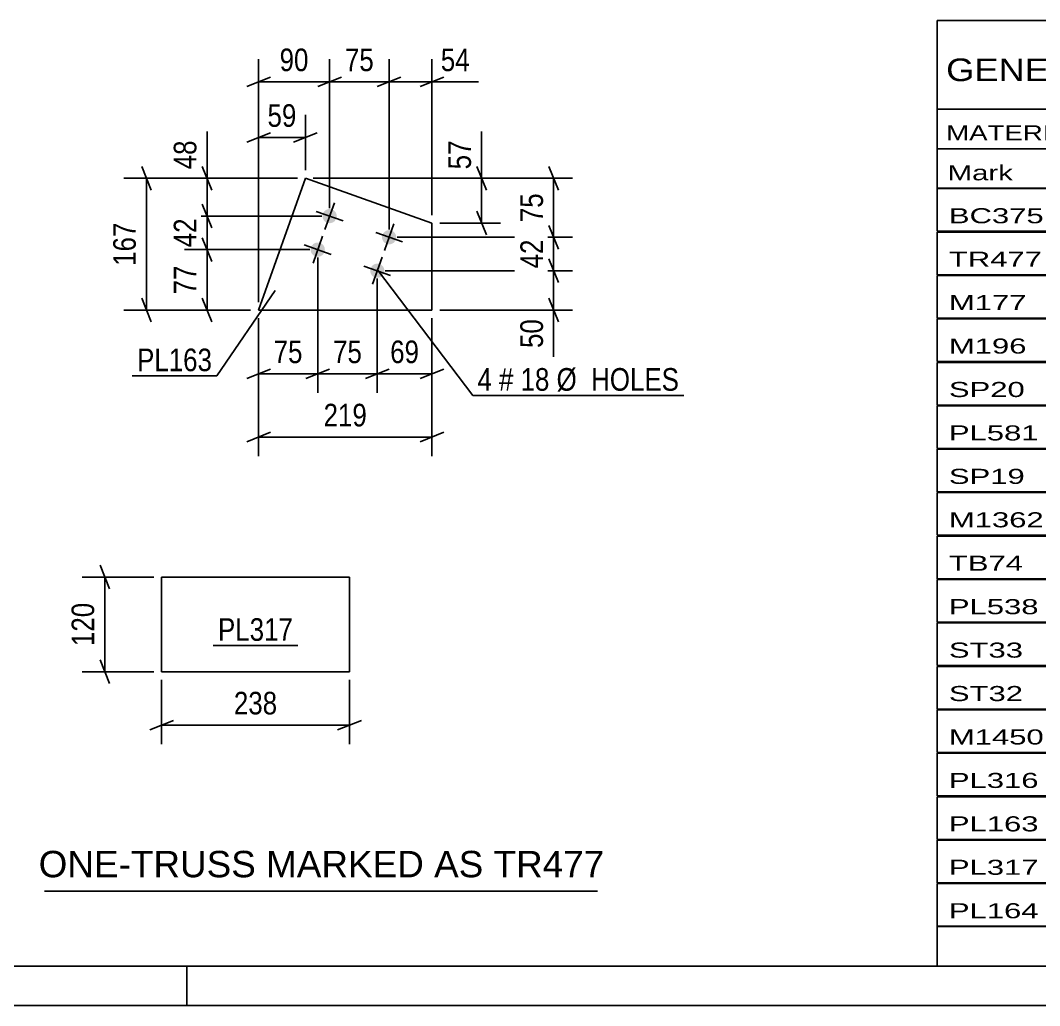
# Model space of a CAD drawing. Header units: millimetres. Extents: x 0 to 841, y 0 to 594.
# Drawn here: x 399.9 to 529, y 0 to 124.8 of the extents above; entities that cross this region are included whole.
import ezdxf

# ---------------------------------------------------------------- set-up
doc = ezdxf.new("R2010")
doc.units = ezdxf.units.MM
doc.styles.add('Arial', font='ARIAL.TTF', dxfattribs={"height": 0.2})
doc.styles.add('Arial Narrow', font='ARIALN.TTF', dxfattribs={"height": 0.2})

# ---------------------------------------------------------------- blocks, each defined once
blk = doc.blocks.new('Unknown-318888194-1133 - 12715')
at = {"color": 5, "linetype": 'Continuous'}
for p, q in [((5, 5), (836, 5)), ((421, 0), (421, 5)), ((0, 0), (841, 0))]:
    blk.add_line(p, q, dxfattribs=at)
blk = doc.blocks.new('Part-318888194-12755 - 12754')
at = {"color": 2, "linetype": 'Continuous'}
for p, q in [((417.81, 54.27), (417.81, 42.27)), ((417.81, 54.27), (441.6, 54.27)), ((441.6, 54.27), (441.6, 42.27)), ((417.81, 42.27), (441.6, 42.27))]:
    blk.add_line(p, q, dxfattribs=at)
blk = doc.blocks.new('Part-318888194-12859 - 12858')
at = {"color": 2, "linetype": 'Continuous'}
for p, q in [((436.01, 104.77), (430.08, 88.06)), ((452.03, 99.09), (436.01, 104.77)), ((452.03, 88.06), (452.03, 99.09)), ((452.03, 88.06), (430.08, 88.06))]:
    blk.add_line(p, q, dxfattribs=at)
blk = doc.blocks.new('Bolt-318888194-12860 - 12858')
at = {"linetype": 'Continuous'}
for points in [[(439.93, 99.67, -1), (438.23, 100.27, -1)], [(447.47, 96.99, -1), (445.77, 97.59, -1)], [(438.43, 95.42, -1), (436.73, 96.03, -1)], [(445.97, 92.75, -1), (444.27, 93.35, -1)]]:
    blk.add_hatch(color=1, dxfattribs=at).paths.add_polyline_path(points)
at = {"color": 1, "linetype": 'Continuous'}
for p, q in [((439.68, 101.66), (438.48, 98.27)), ((437.38, 100.57), (440.78, 99.37)), ((447.22, 98.99), (446.02, 95.6)), ((438.18, 97.42), (436.98, 94.03)), ((444.92, 97.9), (448.32, 96.69)), ((435.88, 96.33), (439.27, 95.12)), ((445.72, 94.75), (444.52, 91.36)), ((443.42, 93.65), (446.81, 92.45))]:
    blk.add_line(p, q, dxfattribs=at)
blk = doc.blocks.new('StraightDimension-318888194-12906 - 12754')
at = {"color": 7, "linetype": 'Continuous'}
for p, q in [((417.81, 41.27), (417.81, 33.12)), ((441.6, 41.27), (441.6, 33.12)), ((419.31, 36.12), (416.31, 34.92)), ((417.81, 35.52), (441.6, 35.52)), ((440.1, 34.92), (443.1, 36.12))]:
    blk.add_line(p, q, dxfattribs=at)
at = {"color": 0}
blk.add_wipeout([(433.05, 36.27), (433.05, 40.47), (426.36, 40.47), (426.36, 36.27)], dxfattribs=at)
at = {"color": 3, "style": 'Arial Narrow'}
blk.add_text('238', height=2.863, dxfattribs=at).set_placement((426.96, 36.87))
blk = doc.blocks.new('StraightDimension-318888194-12902 - 12754')
at = {"color": 7, "linetype": 'Continuous'}
for p, q in [((410.02, 55.77), (411.22, 52.77)), ((416.81, 54.27), (407.77, 54.27)), ((410.62, 42.27), (410.62, 54.27)), ((411.22, 40.77), (410.02, 43.77)), ((416.81, 42.27), (407.77, 42.27))]:
    blk.add_line(p, q, dxfattribs=at)
at = {"color": 0}
blk.add_wipeout([(409.87, 51.61), (405.67, 51.61), (405.67, 44.93), (409.87, 44.93)], dxfattribs=at)
at = {"color": 3, "style": 'Arial Narrow'}
blk.add_text('120', height=2.863, rotation=90.0002, dxfattribs=at).set_placement((409.27, 45.53))
blk = doc.blocks.new('StraightDimension-318888194-12924 - 12858')
at = {"color": 7, "linetype": 'Continuous'}
for p, q in [((416.49, 103.27), (415.29, 106.27)), ((435.01, 104.77), (413.04, 104.77)), ((415.89, 88.06), (415.89, 104.77)), ((415.29, 89.56), (416.49, 86.56)), ((429.08, 88.06), (413.04, 88.06))]:
    blk.add_line(p, q, dxfattribs=at)
at = {"color": 0}
blk.add_wipeout([(415.14, 99.75), (410.94, 99.75), (410.94, 93.07), (415.14, 93.07)], dxfattribs=at)
at = {"color": 3, "style": 'Arial Narrow'}
blk.add_text('167', height=2.863, rotation=90.0002, dxfattribs=at).set_placement((414.54, 93.67))
blk = doc.blocks.new('StraightDimension-318888194-12918 - 12858')
at = {"color": 7, "linetype": 'Continuous'}
for p, q in [((458.33, 104.77), (458.33, 110.68)), ((458.33, 104.77), (458.33, 110.68)), ((457.73, 106.27), (458.93, 103.27)), ((437.01, 104.77), (460.73, 104.77)), ((458.33, 99.09), (458.33, 104.77)), ((458.93, 97.59), (457.73, 100.59)), ((453.03, 99.09), (460.73, 99.09))]:
    blk.add_line(p, q, dxfattribs=at)
at = {"color": 0}
blk.add_wipeout([(457.58, 110.15), (453.38, 110.15), (453.38, 105.29), (457.58, 105.29)], dxfattribs=at)
at = {"color": 3, "style": 'Arial Narrow'}
blk.add_text('57', height=2.863, rotation=90.0002, dxfattribs=at).set_placement((456.98, 105.89))
blk = doc.blocks.new('StraightDimension-318888194-13655 - 12858')
at = {"color": 7, "linetype": 'Continuous'}
for p, q in [((466.85, 94.55), (468.05, 91.55)), ((446.12, 93.05), (469.85, 93.05)), ((467.45, 88.06), (467.45, 93.05)), ((468.05, 86.56), (466.85, 89.56)), ((453.03, 88.06), (469.85, 88.06)), ((467.45, 88.06), (467.45, 82.15)), ((467.45, 88.06), (467.45, 82.15))]:
    blk.add_line(p, q, dxfattribs=at)
at = {"color": 0}
blk.add_wipeout([(466.7, 87.53), (462.5, 87.53), (462.5, 82.67), (466.7, 82.67)], dxfattribs=at)
at = {"color": 3, "style": 'Arial Narrow'}
blk.add_text('50', height=2.863, rotation=90.0002, dxfattribs=at).set_placement((466.1, 83.27))
blk = doc.blocks.new('StraightDimension-318888194-12910 - 12858')
at = {"color": 7, "linetype": 'Continuous'}
for p, q in [((430.08, 89.06), (430.08, 112.77)), ((436.01, 105.77), (436.01, 112.77)), ((428.58, 109.32), (431.58, 110.52)), ((430.08, 109.92), (436.01, 109.92)), ((437.51, 110.52), (434.51, 109.32))]:
    blk.add_line(p, q, dxfattribs=at)
at = {"color": 0}
blk.add_wipeout([(435.47, 110.67), (435.47, 114.87), (430.62, 114.87), (430.62, 110.67)], dxfattribs=at)
at = {"color": 3, "style": 'Arial Narrow'}
blk.add_text('59', height=2.863, dxfattribs=at).set_placement((431.22, 111.27))
blk = doc.blocks.new('StraightDimension-318888194-12914 - 12858')
at = {"color": 7, "linetype": 'Continuous'}
for p, q in [((430.08, 87.06), (430.08, 69.59)), ((452.03, 87.06), (452.03, 69.59)), ((431.58, 72.59), (428.58, 71.39)), ((450.53, 71.39), (453.53, 72.59)), ((430.08, 71.99), (452.03, 71.99))]:
    blk.add_line(p, q, dxfattribs=at)
at = {"color": 0}
blk.add_wipeout([(444.4, 72.74), (444.4, 76.94), (437.72, 76.94), (437.72, 72.74)], dxfattribs=at)
at = {"color": 3, "style": 'Arial Narrow'}
blk.add_text('219', height=2.863, dxfattribs=at).set_placement((438.32, 73.34))
blk = doc.blocks.new('StraightDimension-318888194-13677 - 12858')
at = {"color": 7, "linetype": 'Continuous'}
for p, q in [((439.08, 100.97), (439.08, 119.82)), ((446.62, 98.29), (446.62, 119.82)), ((437.58, 116.37), (440.58, 117.57)), ((448.12, 117.57), (445.12, 116.37)), ((439.08, 116.97), (446.62, 116.97))]:
    blk.add_line(p, q, dxfattribs=at)
at = {"color": 0}
blk.add_wipeout([(445.28, 117.72), (445.28, 121.92), (440.42, 121.92), (440.42, 117.72)], dxfattribs=at)
at = {"color": 3, "style": 'Arial Narrow'}
blk.add_text('75', height=2.863, dxfattribs=at).set_placement((441.02, 118.32))
blk = doc.blocks.new('StraightDimension-318888194-12928 - 12858')
at = {"color": 7, "linetype": 'Continuous'}
for p, q in [((445.12, 92.05), (445.12, 77.6)), ((452.03, 87.06), (452.03, 77.6)), ((443.62, 79.4), (446.62, 80.6)), ((453.53, 80.6), (450.53, 79.4)), ((445.12, 80), (452.03, 80))]:
    blk.add_line(p, q, dxfattribs=at)
at = {"color": 0}
blk.add_wipeout([(451, 80.75), (451, 84.95), (446.15, 84.95), (446.15, 80.75)], dxfattribs=at)
at = {"color": 3, "style": 'Arial Narrow'}
blk.add_text('69', height=2.863, dxfattribs=at).set_placement((446.75, 81.35))
blk = doc.blocks.new('StraightDimension-318888194-12929 - 12858')
at = {"color": 7, "linetype": 'Continuous'}
for p, q in [((437.58, 94.73), (437.58, 77.6)), ((445.12, 92.05), (445.12, 77.6)), ((436.08, 79.4), (439.08, 80.6)), ((446.62, 80.6), (443.62, 79.4)), ((437.58, 80), (445.12, 80))]:
    blk.add_line(p, q, dxfattribs=at)
at = {"color": 0}
blk.add_wipeout([(443.78, 80.75), (443.78, 84.95), (438.92, 84.95), (438.92, 80.75)], dxfattribs=at)
at = {"color": 3, "style": 'Arial Narrow'}
blk.add_text('75', height=2.863, dxfattribs=at).set_placement((439.52, 81.35))
blk = doc.blocks.new('StraightDimension-318888194-12930 - 12858')
at = {"color": 7, "linetype": 'Continuous'}
for p, q in [((437.58, 94.73), (437.58, 77.6)), ((430.08, 87.06), (430.08, 77.6)), ((428.58, 79.4), (431.58, 80.6)), ((439.08, 80.6), (436.08, 79.4)), ((430.08, 80), (437.58, 80))]:
    blk.add_line(p, q, dxfattribs=at)
at = {"color": 0}
blk.add_wipeout([(436.26, 80.75), (436.26, 84.95), (431.4, 84.95), (431.4, 80.75)], dxfattribs=at)
at = {"color": 3, "style": 'Arial Narrow'}
blk.add_text('75', height=2.863, dxfattribs=at).set_placement((432, 81.35))
blk = doc.blocks.new('StraightDimension-318888194-12948 - 12858')
at = {"color": 7, "linetype": 'Continuous'}
for p, q in [((423.56, 104.77), (423.56, 110.68)), ((423.56, 104.77), (423.56, 110.68)), ((422.96, 106.27), (424.16, 103.27)), ((435.01, 104.77), (420.71, 104.77)), ((423.56, 99.97), (423.56, 104.77)), ((424.16, 98.47), (422.96, 101.47)), ((438.08, 99.97), (420.71, 99.97))]:
    blk.add_line(p, q, dxfattribs=at)
at = {"color": 0}
blk.add_wipeout([(422.81, 110.15), (418.61, 110.15), (418.61, 105.29), (422.81, 105.29)], dxfattribs=at)
at = {"color": 3, "style": 'Arial Narrow'}
blk.add_text('48', height=2.863, rotation=90.0002, dxfattribs=at).set_placement((422.21, 105.89))
blk = doc.blocks.new('StraightDimension-318888194-12949 - 12858')
at = {"color": 7, "linetype": 'Continuous'}
for p, q in [((422.96, 101.47), (424.16, 98.47)), ((438.08, 99.97), (420.71, 99.97)), ((423.56, 95.73), (423.56, 99.97)), ((424.16, 94.23), (422.96, 97.23)), ((436.58, 95.73), (420.71, 95.73))]:
    blk.add_line(p, q, dxfattribs=at)
at = {"color": 0}
blk.add_wipeout([(422.81, 100.27), (418.61, 100.27), (418.61, 95.42), (422.81, 95.42)], dxfattribs=at)
at = {"color": 3, "style": 'Arial Narrow'}
blk.add_text('42', height=2.863, rotation=90.0002, dxfattribs=at).set_placement((422.21, 96.02))
blk = doc.blocks.new('StraightDimension-318888194-12950 - 12858')
at = {"color": 7, "linetype": 'Continuous'}
for p, q in [((422.96, 97.23), (424.16, 94.23)), ((436.58, 95.73), (420.71, 95.73)), ((423.56, 88.06), (423.56, 95.73)), ((424.16, 86.56), (422.96, 89.56)), ((429.08, 88.06), (420.71, 88.06))]:
    blk.add_line(p, q, dxfattribs=at)
at = {"color": 0}
blk.add_wipeout([(422.81, 94.32), (418.61, 94.32), (418.61, 89.46), (422.81, 89.46)], dxfattribs=at)
at = {"color": 3, "style": 'Arial Narrow'}
blk.add_text('77', height=2.863, rotation=90.0002, dxfattribs=at).set_placement((422.21, 90.06))
blk = doc.blocks.new('StraightDimension-318888194-13653 - 12858')
at = {"color": 7, "linetype": 'Continuous'}
for p, q in [((466.85, 106.27), (468.05, 103.27)), ((437.01, 104.77), (469.85, 104.77)), ((467.45, 97.29), (467.45, 104.77)), ((468.05, 95.79), (466.85, 98.79)), ((447.62, 97.29), (469.85, 97.29))]:
    blk.add_line(p, q, dxfattribs=at)
at = {"color": 0}
blk.add_wipeout([(466.7, 103.46), (462.5, 103.46), (462.5, 98.6), (466.7, 98.6)], dxfattribs=at)
at = {"color": 3, "style": 'Arial Narrow'}
blk.add_text('75', height=2.863, rotation=90.0002, dxfattribs=at).set_placement((466.1, 99.2))
blk = doc.blocks.new('StraightDimension-318888194-13654 - 12858')
at = {"color": 7, "linetype": 'Continuous'}
for p, q in [((466.85, 98.79), (468.05, 95.79)), ((447.62, 97.29), (469.85, 97.29)), ((467.45, 93.05), (467.45, 97.29)), ((468.05, 91.55), (466.85, 94.55)), ((446.12, 93.05), (469.85, 93.05))]:
    blk.add_line(p, q, dxfattribs=at)
at = {"color": 0}
blk.add_wipeout([(466.7, 97.6), (462.5, 97.6), (462.5, 92.75), (466.7, 92.75)], dxfattribs=at)
at = {"color": 3, "style": 'Arial Narrow'}
blk.add_text('42', height=2.863, rotation=90.0002, dxfattribs=at).set_placement((466.1, 93.35))
blk = doc.blocks.new('StraightDimension-318888194-13676 - 12858')
at = {"color": 7, "linetype": 'Continuous'}
for p, q in [((446.62, 98.29), (446.62, 119.82)), ((452.03, 100.09), (452.03, 119.82)), ((445.12, 116.37), (448.12, 117.57)), ((453.53, 117.57), (450.53, 116.37)), ((446.62, 116.97), (452.03, 116.97)), ((452.03, 116.97), (457.94, 116.97)), ((452.03, 116.97), (457.94, 116.97))]:
    blk.add_line(p, q, dxfattribs=at)
at = {"color": 0}
blk.add_wipeout([(457.41, 117.72), (457.41, 121.92), (452.56, 121.92), (452.56, 117.72)], dxfattribs=at)
at = {"color": 3, "style": 'Arial Narrow'}
blk.add_text('54', height=2.863, dxfattribs=at).set_placement((453.16, 118.32))
blk = doc.blocks.new('StraightDimension-318888194-13678 - 12858')
at = {"color": 7, "linetype": 'Continuous'}
for p, q in [((430.08, 89.06), (430.08, 119.82)), ((439.08, 100.97), (439.08, 119.82)), ((428.58, 116.37), (431.58, 117.57)), ((440.58, 117.57), (437.58, 116.37)), ((430.08, 116.97), (439.08, 116.97))]:
    blk.add_line(p, q, dxfattribs=at)
at = {"color": 0}
blk.add_wipeout([(437.01, 117.72), (437.01, 121.92), (432.15, 121.92), (432.15, 117.72)], dxfattribs=at)
at = {"color": 3, "style": 'Arial Narrow'}
blk.add_text('90', height=2.863, dxfattribs=at).set_placement((432.75, 118.32))
blk = doc.blocks.new('Unknown-318888194-13935 - 12715')
at = {"color": 7, "linetype": 'Continuous'}
for p, q in [((516, 124.75), (676, 124.75)), ((516, 113.5), (516, 124.75)), ((676, 124.75), (676, 113.5)), ((516, 113.5), (676, 113.5)), ((516, 113.5), (516, 108.5)), ((676, 113.5), (676, 108.5)), ((516, 108.5), (676, 108.5)), ((516, 108.5), (516, 103.5)), ((540, 108.5), (540, 103.5)), ((575.5, 108.5), (575.5, 103.5)), ((601.5, 108.5), (601.5, 103.5)), ((614.5, 108.5), (614.5, 103.5)), ((632, 108.5), (632, 103.5)), ((654, 108.5), (654, 103.5)), ((676, 108.5), (676, 103.5)), ((516, 103.5), (676, 103.5)), ((516, 103.45), (516, 98.05)), ((516, 103.45), (676, 103.45)), ((540, 103.5), (540, 98)), ((575.5, 103.5), (575.5, 98)), ((601.5, 103.5), (601.5, 98)), ((614.5, 103.5), (614.5, 98)), ((632, 103.5), (632, 98)), ((654, 103.5), (654, 98)), ((676, 103.45), (676, 98.05)), ((516, 98.05), (676, 98.05)), ((516, 97.95), (516, 92.55)), ((516, 97.95), (676, 97.95)), ((540, 98), (540, 92.5)), ((575.5, 98), (575.5, 92.5)), ((601.5, 98), (601.5, 92.5)), ((614.5, 98), (614.5, 92.5)), ((632, 98), (632, 92.5)), ((654, 98), (654, 92.5)), ((676, 97.95), (676, 92.55)), ((516, 92.55), (676, 92.55)), ((516, 92.45), (516, 87.05)), ((516, 92.45), (676, 92.45)), ((540, 92.5), (540, 87)), ((575.5, 92.5), (575.5, 87)), ((601.5, 92.5), (601.5, 87)), ((614.5, 92.5), (614.5, 87)), ((632, 92.5), (632, 87)), ((654, 92.5), (654, 87)), ((676, 92.45), (676, 87.05)), ((516, 87.05), (676, 87.05)), ((516, 86.95), (516, 81.55)), ((516, 86.95), (676, 86.95)), ((540, 87), (540, 81.5)), ((575.5, 87), (575.5, 81.5)), ((601.5, 87), (601.5, 81.5)), ((614.5, 87), (614.5, 81.5)), ((632, 87), (632, 81.5)), ((654, 87), (654, 81.5)), ((676, 86.95), (676, 81.55)), ((516, 81.55), (676, 81.55)), ((516, 81.45), (516, 76.05)), ((516, 81.45), (676, 81.45)), ((540, 81.5), (540, 76)), ((575.5, 81.5), (575.5, 76)), ((601.5, 81.5), (601.5, 76)), ((614.5, 81.5), (614.5, 76)), ((632, 81.5), (632, 76)), ((654, 81.5), (654, 76)), ((676, 81.45), (676, 76.05)), ((516, 76.05), (676, 76.05)), ((516, 75.95), (516, 70.55)), ((516, 75.95), (676, 75.95)), ((540, 76), (540, 70.5)), ((575.5, 76), (575.5, 70.5)), ((601.5, 76), (601.5, 70.5)), ((614.5, 76), (614.5, 70.5)), ((632, 76), (632, 70.5)), ((654, 76), (654, 70.5)), ((676, 75.95), (676, 70.55)), ((516, 70.55), (676, 70.55)), ((516, 70.45), (516, 65.05)), ((516, 70.45), (676, 70.45)), ((540, 70.5), (540, 65)), ((575.5, 70.5), (575.5, 65)), ((601.5, 70.5), (601.5, 65)), ((614.5, 70.5), (614.5, 65)), ((632, 70.5), (632, 65)), ((654, 70.5), (654, 65)), ((676, 70.45), (676, 65.05)), ((516, 65.05), (676, 65.05)), ((516, 64.95), (516, 59.55)), ((516, 64.95), (676, 64.95)), ((540, 65), (540, 59.5)), ((575.5, 65), (575.5, 59.5)), ((601.5, 65), (601.5, 59.5)), ((614.5, 65), (614.5, 59.5)), ((632, 65), (632, 59.5)), ((654, 65), (654, 59.5)), ((676, 64.95), (676, 59.55)), ((516, 59.55), (676, 59.55)), ((516, 59.45), (516, 54.05)), ((516, 59.45), (676, 59.45)), ((540, 59.5), (540, 54)), ((575.5, 59.5), (575.5, 54)), ((601.5, 59.5), (601.5, 54)), ((614.5, 59.5), (614.5, 54)), ((632, 59.5), (632, 54)), ((654, 59.5), (654, 54)), ((676, 59.45), (676, 54.05)), ((516, 54.05), (676, 54.05)), ((516, 53.95), (516, 48.55)), ((516, 53.95), (676, 53.95)), ((540, 54), (540, 48.5)), ((575.5, 54), (575.5, 48.5)), ((601.5, 54), (601.5, 48.5)), ((614.5, 54), (614.5, 48.5)), ((632, 54), (632, 48.5)), ((654, 54), (654, 48.5)), ((676, 53.95), (676, 48.55)), ((516, 48.55), (676, 48.55)), ((516, 48.45), (516, 43.05)), ((516, 48.45), (676, 48.45)), ((540, 48.5), (540, 43)), ((575.5, 48.5), (575.5, 43)), ((601.5, 48.5), (601.5, 43)), ((614.5, 48.5), (614.5, 43)), ((632, 48.5), (632, 43)), ((654, 48.5), (654, 43)), ((676, 48.45), (676, 43.05)), ((516, 43.05), (676, 43.05)), ((516, 42.95), (516, 37.55)), ((516, 42.95), (676, 42.95)), ((540, 43), (540, 37.5)), ((575.5, 43), (575.5, 37.5)), ((601.5, 43), (601.5, 37.5)), ((614.5, 43), (614.5, 37.5)), ((632, 43), (632, 37.5)), ((654, 43), (654, 37.5)), ((676, 42.95), (676, 37.55)), ((516, 37.55), (676, 37.55)), ((516, 37.45), (516, 32.05)), ((516, 37.45), (676, 37.45)), ((540, 37.5), (540, 32)), ((575.5, 37.5), (575.5, 32)), ((601.5, 37.5), (601.5, 32)), ((614.5, 37.5), (614.5, 32)), ((632, 37.5), (632, 32)), ((654, 37.5), (654, 32)), ((676, 37.45), (676, 32.05)), ((516, 32.05), (676, 32.05)), ((516, 31.95), (516, 26.55)), ((516, 31.95), (676, 31.95)), ((540, 32), (540, 26.5)), ((575.5, 32), (575.5, 26.5)), ((601.5, 32), (601.5, 26.5)), ((614.5, 32), (614.5, 26.5)), ((632, 32), (632, 26.5)), ((654, 32), (654, 26.5)), ((676, 31.95), (676, 26.55)), ((516, 26.55), (676, 26.55)), ((516, 26.45), (516, 21.05)), ((516, 26.45), (676, 26.45)), ((540, 26.5), (540, 21)), ((575.5, 26.5), (575.5, 21)), ((601.5, 26.5), (601.5, 21)), ((614.5, 26.5), (614.5, 21)), ((632, 26.5), (632, 21)), ((654, 26.5), (654, 21)), ((676, 26.45), (676, 21.05)), ((516, 21.05), (676, 21.05)), ((516, 20.95), (516, 15.55)), ((516, 20.95), (676, 20.95)), ((540, 21), (540, 15.5)), ((575.5, 21), (575.5, 15.5)), ((601.5, 21), (601.5, 15.5)), ((614.5, 21), (614.5, 15.5)), ((632, 21), (632, 15.5)), ((654, 21), (654, 15.5)), ((676, 20.95), (676, 15.55)), ((516, 15.55), (676, 15.55)), ((540, 15.5), (540, 10)), ((575.5, 15.5), (575.5, 10)), ((601.5, 15.5), (601.5, 10)), ((614.5, 15.5), (614.5, 10)), ((632, 15.5), (632, 10)), ((654, 15.5), (654, 10)), ((516, 15.45), (516, 10.05)), ((516, 15.45), (676, 15.45)), ((676, 15.45), (676, 10.05)), ((516, 10.05), (676, 10.05)), ((516, 10), (676, 10)), ((516, 10), (516, 5)), ((632, 10), (632, 5)), ((654, 10), (654, 5)), ((676, 10), (676, 5)), ((516, 5), (676, 5))]:
    blk.add_line(p, q, dxfattribs=at)
at = {"color": 7, "style": 'Arial Narrow'}
for s, height, width, p in [('GENERAL NOTES & WELD DETAILS :', 2.8633, 1.4, (517.15, 117.06)), ('REFER TYP DRAWING TYP-01', 1.9089, 1.6, (600.7, 117.16)), ("MATERIAL LIST FOR ASSEMBLY MK'D", 1.9089, 1.6, (517.15, 109.56)), ('TR477', 1.909, 1.794707, (609.9, 109.47)), ('1', 1.91, 1.794707, (638.08, 109.56)), ('No. Required', 1.9089, 1.6, (647.41, 109.56)), ('Mark', 1.909, 1.7, (517.34, 104.5)), ('Profile', 1.909, 1.7, (550.41, 104.5)), ('Material', 1.909, 1.7, (580.54, 104.56)), ('No.', 1.909, 1.7, (605.5, 104.56)), ('Length', 1.909, 1.7, (616, 104.56)), ('Area', 1.909, 1.7, (638.5, 104.56)), ('Weight', 1.909, 1.7, (658, 104.56))]:
    blk.add_text(s, height=height, dxfattribs=dict(at, width=width)).set_placement(p)
at = {"color": 7, "linetype": 'Continuous', "style": 'Arial Narrow'}
for s, height, width, p in [('BC375', 1.909, 1.794707, (517.5, 99.06)), ('SHS132*6', 1.909, 1.794707, (542, 99.06)), ('E350', 1.909, 1.794707, (581.74, 99.06)), ('1', 1.91, 1.794707, (605.86, 99.06)), ('18167', 1.909, 1.794707, (616.4, 99.06)), ('9.6', 1.909, 1.794707, (642.32, 99.06)), ('431.2', 1.909, 1.794707, (658.96, 99.06)), ('TR477', 1.909, 1.794707, (517.5, 93.56)), ('SHS100*8', 1.909, 1.794707, (542, 93.56)), ('E350', 1.909, 1.794707, (581.74, 93.56)), ('1', 1.91, 1.794707, (605.86, 93.56)), ('18035', 1.909, 1.794707, (616.4, 93.56)), ('7.2', 1.909, 1.794707, (642.32, 93.56)), ('416.8', 1.909, 1.794707, (658.96, 93.56)), ('M177', 1.909, 1.794707, (517.5, 88.06)), ('SHS100*6', 1.909, 1.794707, (542, 88.06)), ('E350', 1.909, 1.794707, (581.74, 88.06)), ('7', 1.91, 1.794707, (605.86, 88.06)), ('3167', 1.909, 1.794707, (618.58, 88.06)), ('1.2', 1.909, 1.794707, (642.32, 88.06)), ('383.7', 1.909, 1.794707, (658.96, 88.06)), ('M196', 1.909, 1.794707, (517.5, 82.56)), ('SHS100*4', 1.909, 1.794707, (542, 82.56)), ('E350', 1.909, 1.794707, (581.74, 82.56)), ('8', 1.91, 1.794707, (605.86, 82.56)), ('3261', 1.909, 1.794707, (618.58, 82.56)), ('1.3', 1.909, 1.794707, (642.32, 82.56)), ('311.1', 1.909, 1.794707, (658.96, 82.56)), ('SP20', 1.909, 1.794707, (517.5, 77.06)), ('PL20*380', 1.909, 1.794707, (542, 77.06)), ('E350', 1.909, 1.794707, (581.74, 77.06)), ('6', 1.91, 1.794707, (605.86, 77.06)), ('380', 1.909, 1.794707, (620.77, 77.06)), ('0.3', 1.909, 1.794707, (642.32, 77.06)), ('136.0', 1.909, 1.794707, (658.96, 77.06)), ('PL581', 1.909, 1.794707, (517.5, 71.56)), ('PL12*300', 1.909, 1.794707, (542, 71.56)), ('E350', 1.909, 1.794707, (581.74, 71.56)), ('14', 1.909, 1.794707, (604.76, 71.56)), ('310', 1.909, 1.794707, (620.77, 71.56)), ('0.2', 1.909, 1.794707, (642.32, 71.56)), ('122.6', 1.909, 1.794707, (658.96, 71.56)), ('SP19', 1.909, 1.794707, (517.5, 66.06)), ('PL16*325', 1.909, 1.794707, (542, 66.06)), ('E350', 1.909, 1.794707, (581.74, 66.06)), ('4', 1.91, 1.794707, (605.86, 66.06)), ('325', 1.909, 1.794707, (620.77, 66.06)), ('0.2', 1.909, 1.794707, (642.32, 66.06)), ('53.1', 1.909, 1.794707, (661.14, 66.06)), ('M1362', 1.909, 1.794707, (517.5, 60.56)), ('RHS100*100*6', 1.9089, 1.794707, (542, 60.56)), ('E350', 1.909, 1.794707, (581.74, 60.56)), ('14', 1.909, 1.794707, (604.76, 60.56)), ('196', 1.909, 1.794707, (620.77, 60.56)), ('0.1', 1.909, 1.794707, (642.32, 60.56)), ('48.6', 1.909, 1.794707, (661.14, 60.56)), ('TB74', 1.909, 1.794707, (517.5, 55.06)), ('RHS150*110*6', 1.9089, 1.794707, (542, 55.06)), ('E350', 1.909, 1.794707, (581.74, 55.06)), ('6', 1.91, 1.794707, (605.86, 55.06)), ('200', 1.909, 1.794707, (620.77, 55.06)), ('0.1', 1.909, 1.794707, (642.32, 55.06)), ('28.0', 1.909, 1.794707, (661.14, 55.06)), ('PL538', 1.909, 1.794707, (517.5, 49.56)), ('PL10*150', 1.909, 1.794707, (542, 49.56)), ('E350', 1.909, 1.794707, (581.74, 49.56)), ('6', 1.91, 1.794707, (605.86, 49.56)), ('170', 1.909, 1.794707, (620.77, 49.56)), ('0.1', 1.909, 1.794707, (642.32, 49.56)), ('12.0', 1.909, 1.794707, (661.14, 49.56)), ('ST33', 1.909, 1.794707, (517.5, 44.06)), ('PL8*100', 1.909, 1.794707, (542, 44.06)), ('E350', 1.909, 1.794707, (581.74, 44.06)), ('24', 1.909, 1.794707, (604.76, 44.06)), ('135', 1.909, 1.794707, (620.77, 44.06)), ('0.0', 1.909, 1.794707, (642.32, 44.06)), ('10.0', 1.909, 1.794707, (661.14, 44.06)), ('ST32', 1.909, 1.794707, (517.5, 38.56)), ('PL8*100', 1.909, 1.794707, (542, 38.56)), ('E350', 1.909, 1.794707, (581.74, 38.56)), ('24', 1.909, 1.794707, (604.76, 38.56)), ('121', 1.909, 1.794707, (620.77, 38.56)), ('0.0', 1.909, 1.794707, (642.32, 38.56)), ('8.9', 1.909, 1.794707, (663.33, 38.56)), ('M1450', 1.909, 1.794707, (517.5, 33.06)), ('RHS100*100*6', 1.9089, 1.794707, (542, 33.06)), ('E350', 1.909, 1.794707, (581.74, 33.06)), ('1', 1.91, 1.794707, (605.86, 33.06)), ('220', 1.909, 1.794707, (620.77, 33.06)), ('0.1', 1.909, 1.794707, (642.32, 33.06)), ('3.9', 1.909, 1.794707, (663.33, 33.06)), ('PL316', 1.909, 1.794707, (517.5, 27.56)), ('PL12*178', 1.909, 1.794707, (542, 27.56)), ('E350', 1.909, 1.794707, (581.74, 27.56)), ('1', 1.91, 1.794707, (605.86, 27.56)), ('238', 1.909, 1.794707, (620.77, 27.56)), ('0.1', 1.909, 1.794707, (642.32, 27.56)), ('2.8', 1.909, 1.794707, (663.33, 27.56)), ('PL163', 1.909, 1.794707, (517.5, 22.06)), ('PL12*167', 1.909, 1.794707, (542, 22.06)), ('E350', 1.909, 1.794707, (581.74, 22.06)), ('1', 1.91, 1.794707, (605.86, 22.06)), ('219', 1.909, 1.794707, (620.77, 22.06)), ('0.1', 1.909, 1.794707, (642.32, 22.06)), ('2.6', 1.909, 1.794707, (663.33, 22.06)), ('PL317', 1.909, 1.794707, (517.5, 16.56)), ('PL10*120', 1.909, 1.794707, (542, 16.56)), ('E350', 1.909, 1.794707, (581.74, 16.56)), ('1', 1.91, 1.794707, (605.86, 16.56)), ('238', 1.909, 1.794707, (620.77, 16.56)), ('0.1', 1.909, 1.794707, (642.32, 16.56)), ('2.2', 1.909, 1.794707, (663.33, 16.56)), ('PL164', 1.909, 1.794707, (517.5, 11.06)), ('PL10*120', 1.909, 1.794707, (542, 11.06)), ('E350', 1.909, 1.794707, (581.74, 11.06)), ('1', 1.91, 1.794707, (605.86, 11.06)), ('219', 1.909, 1.794707, (620.77, 11.06)), ('0.1', 1.909, 1.794707, (642.32, 11.06)), ('2.1', 1.909, 1.794707, (663.33, 11.06)), ('Total', 1.909, 1.7, (618.33, 6.5)), ('44.7', 1.909, 1.794707, (639.64, 6.5)), ('1975.7', 1.909, 1.794707, (656.77, 6.5))]:
    blk.add_text(s, height=height, dxfattribs=dict(at, width=width)).set_placement(p)
blk = doc.blocks.new('Unknown-318888194-13936 - 12715')
at = {"color": 7, "linetype": 'Continuous'}
blk.add_line((403, 14.5), (473, 14.5), dxfattribs=at)
at = {"color": 7, "style": 'Arial'}
blk.add_text('ONE-TRUSS MARKED AS TR477', height=3.3428, dxfattribs=at).set_placement((402.24, 16.25))
blk = doc.blocks.new('Mark-318888194-13033 - 12754')
at = {"color": 0}
blk.add_wipeout([(434.46, 46.19), (434.46, 49.19), (424.95, 49.19), (424.95, 46.19)], dxfattribs=at)
blk.add_wipeout([(434.46, 46.19), (434.46, 49.19), (424.95, 49.19), (424.95, 46.19)], dxfattribs=at)
at = {"color": 30, "linetype": 'Continuous'}
blk.add_line((424.35, 45.59), (435.06, 45.59), dxfattribs=at)
at = {"color": 3, "style": 'Arial Narrow'}
blk.add_text('PL317', height=2.863, dxfattribs=at).set_placement((424.95, 46.19))
blk = doc.blocks.new('Mark-318888194-13036 - 12858')
at = {"color": 0}
blk.add_wipeout([(424.21, 80.33), (424.21, 83.33), (414.7, 83.33), (414.7, 80.33)], dxfattribs=at)
blk.add_wipeout([(424.21, 80.33), (424.21, 83.33), (414.7, 83.33), (414.7, 80.33)], dxfattribs=at)
at = {"color": 30, "linetype": 'Continuous'}
for p in [(432.18, 90.55), (414.1, 79.73)]:
    blk.add_line(p, (424.81, 79.73), dxfattribs=at)
at = {"color": 3, "style": 'Arial Narrow'}
blk.add_text('PL163', height=2.863, dxfattribs=at).set_placement((414.7, 80.33))
blk = doc.blocks.new('Mark-318888194-13702 - 12858')
at = {"color": 0}
for points in [[(459.63, 77.86), (459.63, 80.86), (457.81, 80.86), (457.81, 77.86)], [(462.36, 77.86), (462.36, 80.86), (460.53, 80.86), (460.53, 77.86)], [(466.92, 77.86), (466.92, 80.86), (463.26, 80.86), (463.26, 77.86)], [(483.35, 77.86), (483.35, 80.86), (467.82, 80.86), (467.82, 77.86)]]:
    blk.add_wipeout(points, dxfattribs=at)
for points in [[(459.63, 77.86), (459.63, 80.86), (457.81, 80.86), (457.81, 77.86)], [(462.36, 77.86), (462.36, 80.86), (460.53, 80.86), (460.53, 77.86)], [(466.92, 77.86), (466.92, 80.86), (463.26, 80.86), (463.26, 77.86)], [(483.35, 77.86), (483.35, 80.86), (467.82, 80.86), (467.82, 77.86)]]:
    blk.add_wipeout(points, dxfattribs=at)
at = {"color": 7, "linetype": 'Continuous'}
for p, q in [((445.15, 93.17), (457.21, 77.26)), ((457.21, 77.26), (483.95, 77.26))]:
    blk.add_line(p, q, dxfattribs=at)
at = {"color": 3, "style": 'Arial Narrow'}
for s, height, p in [('4', 2.86, (457.81, 77.86)), ('#', 2.86, (460.53, 77.86)), ('18', 2.863, (463.26, 77.86)), ('Ø  HOLES', 2.863, (467.82, 77.86))]:
    blk.add_text(s, height=height, dxfattribs=at).set_placement(p)

msp = doc.modelspace()

# ---------------------------------------------------------------- block references
for name in ['Unknown-318888194-1133 - 12715', 'Unknown-318888194-13935 - 12715', 'Part-318888194-12859 - 12858', 'Bolt-318888194-12860 - 12858', 'Part-318888194-12755 - 12754', 'Unknown-318888194-13936 - 12715']:
    msp.add_blockref(name, (0, 0))

# ---------------------------------------------------------------- next in the draw order: block references
for name in ['StraightDimension-318888194-12918 - 12858', 'StraightDimension-318888194-12924 - 12858', 'StraightDimension-318888194-13655 - 12858', 'Mark-318888194-13033 - 12754', 'StraightDimension-318888194-12906 - 12754']:
    msp.add_blockref(name, (0, 0))

# ---------------------------------------------------------------- next in the draw order: block references
for name in ['StraightDimension-318888194-12910 - 12858', 'StraightDimension-318888194-12914 - 12858', 'StraightDimension-318888194-12902 - 12754']:
    msp.add_blockref(name, (0, 0))

# ---------------------------------------------------------------- next in the draw order: block references
for name in ['StraightDimension-318888194-13677 - 12858', 'StraightDimension-318888194-12928 - 12858']:
    msp.add_blockref(name, (0, 0))

# ---------------------------------------------------------------- next in the draw order: block references
for name in ['StraightDimension-318888194-12948 - 12858', 'StraightDimension-318888194-12929 - 12858']:
    msp.add_blockref(name, (0, 0))

# ---------------------------------------------------------------- next in the draw order: block references
msp.add_blockref('StraightDimension-318888194-12930 - 12858', (0, 0))

# ---------------------------------------------------------------- next in the draw order: block references
msp.add_blockref('StraightDimension-318888194-12949 - 12858', (0, 0))

# ---------------------------------------------------------------- next in the draw order: block references
msp.add_blockref('StraightDimension-318888194-12950 - 12858', (0, 0))

# ---------------------------------------------------------------- next in the draw order: block references
msp.add_blockref('StraightDimension-318888194-13653 - 12858', (0, 0))

# ---------------------------------------------------------------- next in the draw order: block references
for name in ['StraightDimension-318888194-13678 - 12858', 'StraightDimension-318888194-13654 - 12858']:
    msp.add_blockref(name, (0, 0))

# ---------------------------------------------------------------- next in the draw order: block references
for name in ['StraightDimension-318888194-13676 - 12858', 'Mark-318888194-13702 - 12858', 'Mark-318888194-13036 - 12858']:
    msp.add_blockref(name, (0, 0))

doc.saveas('drawing.dxf')
